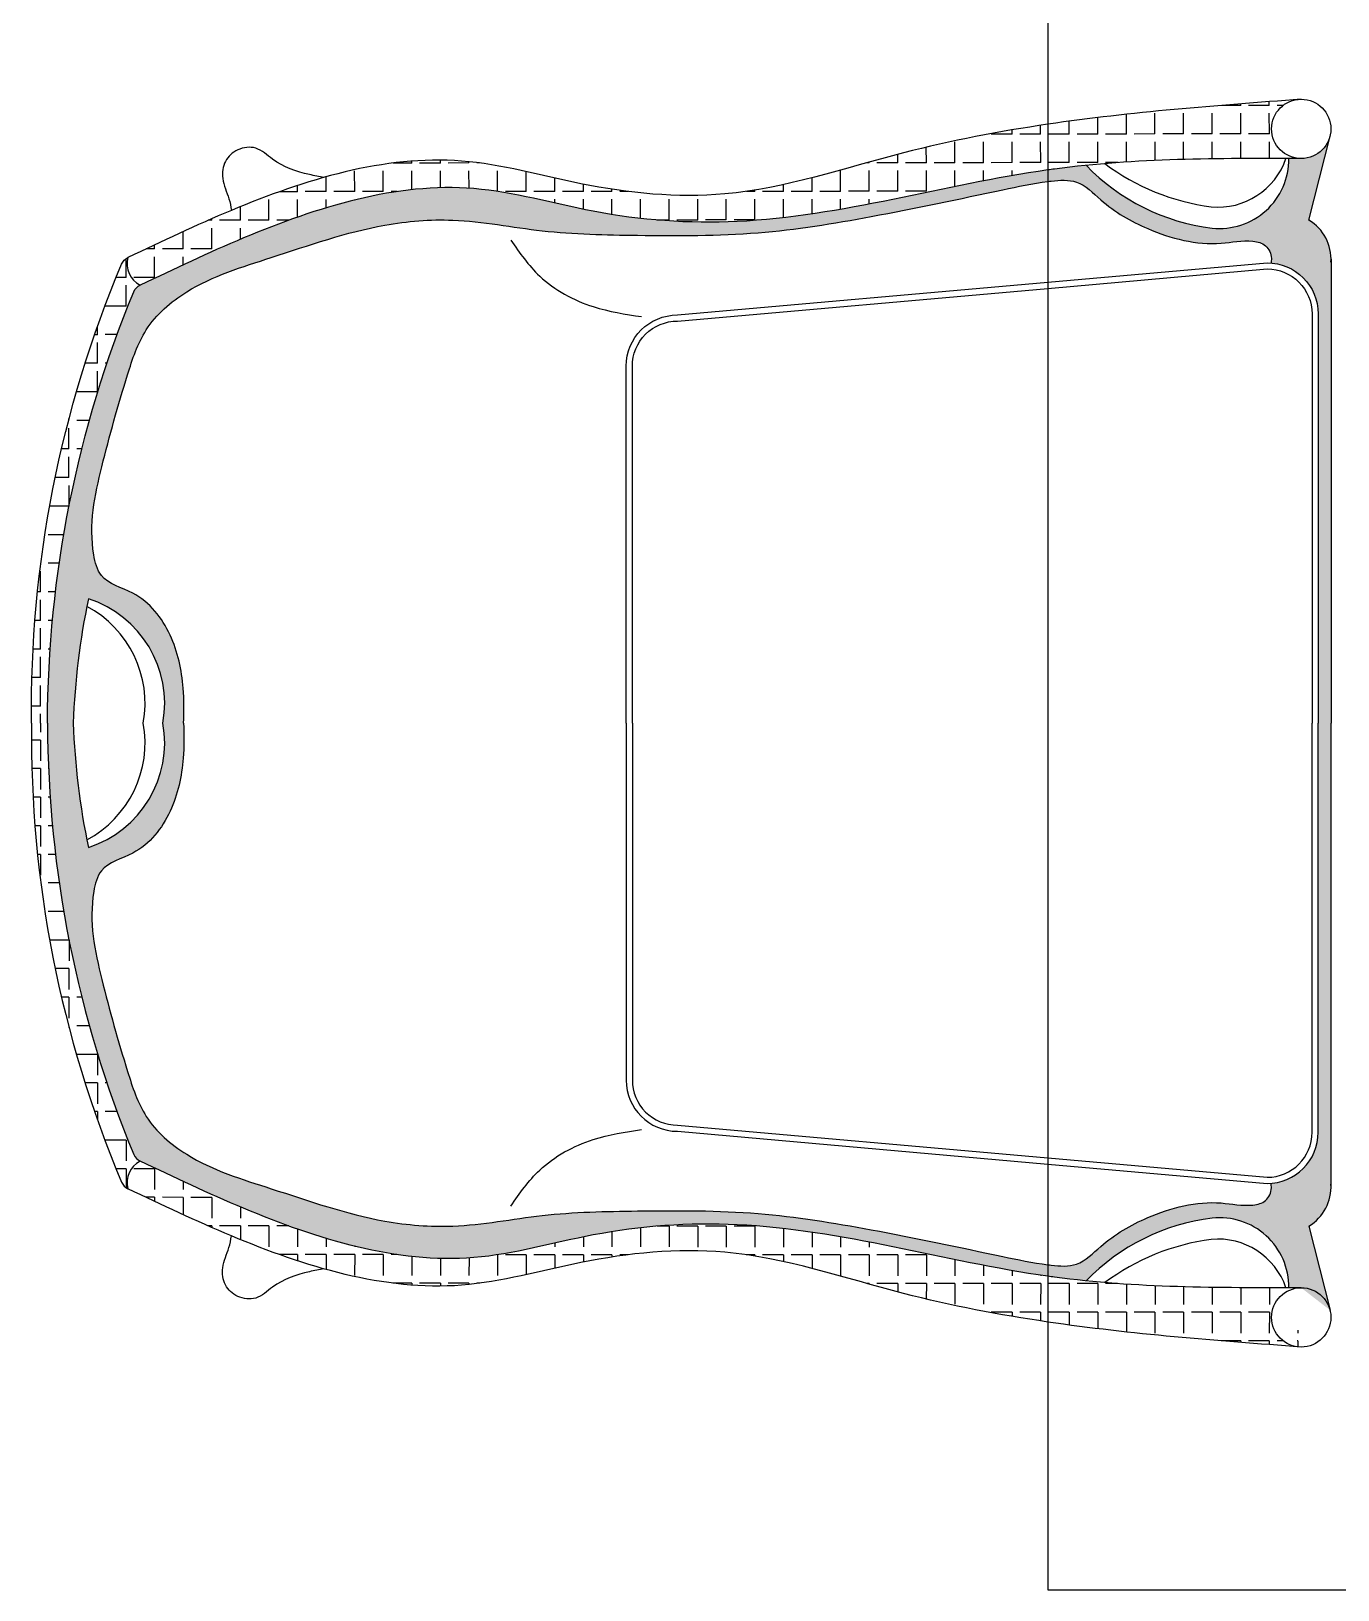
# Model space of a CAD drawing. Header units: millimetres. Extents: x -38686 to 870903, y -23218 to 232707.
# Drawn here: x 50549 to 51188, y 31270 to 32032 of the extents above; entities that cross this region are included whole.
import ezdxf

# ---------------------------------------------------------------- set-up
doc = ezdxf.new("R2010")
doc.units = ezdxf.units.MM
doc.header["$LTSCALE"] = 10
doc.layers.add('40 - Detail Outline', color=142, linetype='Continuous')

msp = doc.modelspace()

# ---------------------------------------------------------------- hatches: boundary and pattern name
at = {"layer": '40 - Detail Outline'}
h = msp.add_hatch(dxfattribs=at)
h.set_pattern_fill('ANGLE', color=251, scale=2, angle=179.9651130379909, style=0)
h.set_pattern_definition([(180.0348869620091, (53061.0690837857, 43507.78199239984), (-0.008506225646878869, 13.96999741031205), [10.16, -3.81]), (90.03488696200891, (53061.0690837857, 43507.78199239984), (13.96999741031205, 0.008506225646879724), [10.16, -3.81])])
edge = h.paths.add_edge_path()
edge.add_spline(control_points=[(50596.37534176651, 31920.94794547323), (50612.99888644397, 31928.85577327081), (50664.04606943805, 31953.13894154205), (50741.68857256329, 31977.36308756539), (50821.00206339848, 31954.39039379461), (50895.08448800675, 31946.86630515048), (51009.18867893721, 31986.34302067432), (51104.44477957053, 31993.44964515145), (51169.80257036001, 31998.32569269809)], knot_values=[0, 0, 0, 0, 55.57493855244127, 170.6581907297028, 229.9725828134564, 300.4826457418972, 390.1771179857093, 586.2494907217956, 586.2494907217956, 586.2494907217956, 586.2494907217956], degree=3, periodic=0)
edge.add_arc((51169.80257036001, 31983.83076699898), 14.49492569908762, 458.8928978486165, 629.6857147710563)
edge.add_spline(control_points=[(51169.72306156807, 31969.33605936571), (51129.36880471159, 31969.44673592115), (51036.4177104955, 31969.69341777257), (50923.43480857121, 31933.70093819478), (50827.05305342702, 31940.52967445015), (50747.64594329323, 31964.0716409048), (50670.04007146542, 31939.62475024112), (50618.98957840211, 31915.36170957209), (50602.36495579869, 31907.46043633986)], knot_values=[0.07922927985265453, 0.07922927985265453, 0.07922927985265453, 0.07922927985265453, 120.7164058017806, 277.9546229029471, 348.4646858313879, 407.7790779151415, 522.862330092403, 578.4372686448443, 578.4372686448443, 578.4372686448443, 578.4372686448443], degree=3, periodic=0)
edge.add_arc((50604.86499176861, 31901.97693467821), 6.02652224126324, 474.5091728366396, 517.9856699576195)
edge.add_arc((51111.86928848262, 31691.98696951549), 554.7968831370591, 517.5070016381271, 539.8617453250631)
edge.add_line((50557.07402051543, 31693.32569269809), (50549.29749605912, 31693.32569269809))
edge.add_arc((51108.36780449067, 31700.23680922798), 559.1130237273029, 517.0895272969689, 540.7082430142067, ccw=False)
edge.add_arc((50598.87537773643, 31915.46444381158), 6.026522241263239, 475.1426949389907, 516.2124964133312, ccw=False)
h = msp.add_hatch(dxfattribs=at)
h.set_pattern_fill('ANGLE', color=251, scale=0.9999999999999999, angle=315.0057742412218, style=0)
h.set_pattern_definition([(44.99422575877831, (53061.0690837857, 42990.95900907604), (4.938643077255358, -4.939638605756268), [5.079999999999999, -1.905]), (314.9942257587783, (53061.0690837857, 42990.95900907604), (-4.939638605756268, -4.938643077255358), [5.079999999999999, -1.905])])
edge = h.paths.add_edge_path()
edge.add_spline(control_points=[(50602.36495579869, 31907.46043633986), (50618.98957840211, 31915.36170957209), (50670.04007146542, 31939.62475024112), (50747.64594329323, 31964.0716409048), (50827.05305342702, 31940.52967445015), (50923.43480857121, 31933.70093819478), (51002.36407251662, 31958.84509604751), (51059.5238030536, 31965.49851741716), (51064.70034404387, 31966.02039440644)], knot_values=[105.0844292920495, 105.0844292920495, 105.0844292920495, 105.0844292920495, 160.6593678444908, 275.7426200217523, 335.0570121055059, 405.5670750339468, 562.8052921351132, 578.4372686448443, 578.4372686448443, 578.4372686448443, 578.4372686448443], degree=3, periodic=0)
edge.add_arc((51138.42658224402, 32036.92385025891), 102.2881139280498, 583.8818825578796, 622.6138755876854)
edge.add_arc((51129.93665249573, 31968.95403576597), 33.79236440922599, 622.0740024224034, 720.6744621500007)
edge.add_spline(control_points=[(51163.72667562435, 31969.35181627575), (51165.75192886687, 31969.34695092274), (51167.77724961343, 31969.34139611134), (51169.80257036001, 31969.33584129992)], knot_values=[0, 0, 0, 0, 6.054602266362261, 6.054602266362261, 6.054602266362261, 6.054602266362261], degree=3, periodic=0)
edge.add_arc((51169.80257036001, 31983.83076699898), 14.49492569908795, 629.6889624184374, 705.8515947941299)
edge.add_line((51183.85780489375, 31980.28770995415), (51173.51185642922, 31939.24554486855))
edge.add_arc((51162.16068597452, 31920.18513434064), 22.1844161560028, 360.00000000000466, 419.22465709742363, ccw=False)
edge.add_line((51184.34510213052, 31920.18513434064), (51184.34510213052, 31693.32569269809))
edge.add_line((51184.34510213052, 31693.32569269809), (51178.08337748973, 31693.32569269809))
edge.add_line((51178.08337748973, 31693.32569269809), (51178.08337748973, 31893.37726144015))
edge.add_arc((51153.08337748973, 31893.37726144011), 25, 359.9999999999917, 445.5443379332751)
edge.add_spline(control_points=[(51155.02556786206, 31918.30170519637), (51155.16953748171, 31919.02935568658), (51155.45185043439, 31921.99902758519), (51153.08450715418, 31927.54177754836), (51143.02202488511, 31929.97799548215), (51123.86810673762, 31925.58882480906), (51096.8577310596, 31932.62698880757), (51074.59092686995, 31945.50081528604), (51061.37501421056, 31959.47292855807), (51043.3591210852, 31958.1924559099), (51010.69623478956, 31951.26888003871), (50962.88611869467, 31941.14019518478), (50903.45711195102, 31931.37873026947), (50849.52585124096, 31931.68310950866), (50799.60076599839, 31932.54897793359), (50758.85938618623, 31940.90579871274), (50713.48701836195, 31937.08512550809), (50670.7753083749, 31921.89552260916), (50629.12971827551, 31909.47066827565), (50603.89775093397, 31887.72186023784), (50593.69307909306, 31856.17194017501), (50583.4192054841, 31820.02065524707), (50576.43404486167, 31786.95286059822), (50582.8655527567, 31762.06595413871), (50603.37164530478, 31757.37983420891), (50618.79720348393, 31737.28905720924), (50623.90101310867, 31713.64124494682), (50623.78028704791, 31699.03085882812), (50623.60242530718, 31693.32569269809)], knot_values=[6.116398716070307, 6.116398716070307, 6.116398716070307, 6.116398716070307, 8.361879322874529, 15.14710156343813, 21.70593465715854, 37.28719549290656, 73.90115681464977, 100.8300547937611, 115.4967658238493, 127.8478693730218, 151.8150300337203, 217.5528774073948, 273.3203042800426, 332.324102307057, 378.9263592950092, 422.9210318561366, 456.2103039408476, 513.9520705068733, 558.5914081276043, 585.6679400784718, 609.4743050047157, 656.1614026022128, 699.3572473692446, 710.1406434848406, 727.717161254938, 755.1757758564427, 781.8952233652582, 798.9989312426957, 798.9989312426957, 798.9989312426957, 798.9989312426957], degree=3, periodic=0)
edge.add_line((50623.60242530718, 31693.32569269809), (50613.48130276394, 31693.32569269809))
edge.add_arc((50560.46081668194, 31702.88398534221), 53.87516034911917, 349.7807394964848, 432.0857558195369)
edge.add_line((50577.03244869184, 31754.14716818498), (50577.03245095921, 31754.14717917615))
edge.add_arc((50945.83451253251, 31678.06669201189), 376.5676581278282, 528.3439149376047, 537.6776662747809)
edge.add_line((50569.5761384783, 31693.32569269809), (50557.07402051539, 31693.32569269809))
edge.add_arc((51111.86928848262, 31691.98696951549), 554.7968831370592, 517.4964884223637, 539.8617453250629, ccw=False)
edge.add_arc((50604.86499176861, 31901.97693467821), 6.026522241263239, 475.5466687539172, 517.0178201026985, ccw=False)
h = msp.add_hatch(dxfattribs=at)
h.set_pattern_fill('ANGLE', color=251, scale=2, angle=179.9651130379909, style=0)
h.set_pattern_definition([(179.9651130379909, (53061.0690837857, 19878.86939299634), (-0.008506225646877159, -13.96999741031205), [10.16, -3.81]), (269.9651130379909, (53061.0690837857, 19878.86939299634), (13.96999741031205, -0.008506225646878014), [10.16, -3.81])])
edge = h.paths.add_edge_path()
edge.add_spline(control_points=[(50596.37534176651, 31465.70343992291), (50612.99888644397, 31457.79561212538), (50664.04606943805, 31433.51244385409), (50741.68857256329, 31409.28829783076), (50821.00206339848, 31432.26099160158), (50895.08448800675, 31439.78508024571), (51009.18867893721, 31400.30836472183), (51104.44477957053, 31393.20174024471), (51169.80257036001, 31388.32569269809)], knot_values=[0, 0, 0, 0, 55.57493855244127, 170.6581907297028, 229.9725828134564, 300.4826457418972, 390.1771179857093, 586.2494907217956, 586.2494907217956, 586.2494907217956, 586.2494907217956], degree=3, periodic=0)
edge.add_arc((51169.80257036001, 31402.82061839716), 14.49492569908762, 90.31428522894379, 261.1071021513835, ccw=False)
edge.add_spline(control_points=[(51169.72306156807, 31417.31532603044), (51129.36880471159, 31417.20464947499), (51036.4177104955, 31416.95796762357), (50923.43480857121, 31452.95044720141), (50827.05305342702, 31446.12171094599), (50747.64594329323, 31422.57974449134), (50670.04007146542, 31447.02663515502), (50618.98957840211, 31471.28967582405), (50602.36495579869, 31479.19094905628)], knot_values=[0.07922927985265453, 0.07922927985265453, 0.07922927985265453, 0.07922927985265453, 120.7164058017806, 277.9546229029471, 348.4646858313879, 407.7790779151415, 522.862330092403, 578.4372686448443, 578.4372686448443, 578.4372686448443, 578.4372686448443], degree=3, periodic=0)
edge.add_arc((50604.86499176861, 31484.67445071798), 6.02652224126324, 202.0143300423805, 245.4908271633604, ccw=False)
edge.add_arc((51111.86928848262, 31694.6644158807), 554.7968831370591, 180.1382546749369, 202.4929983618729, ccw=False)
edge.add_line((50557.07402051543, 31693.32569269809), (50549.29749605912, 31693.32569269809))
edge.add_arc((51108.36780449067, 31686.41457616821), 559.1130237273029, 179.2917569857933, 202.9104727030311)
edge.add_arc((50598.87537773643, 31471.18694158461), 6.026522241263239, 203.7875035866688, 244.8573050610093)
h = msp.add_hatch(dxfattribs=at)
h.set_pattern_fill('ANGLE', color=251, scale=0.9999999999999999, angle=315.0057742412218, style=0)
h.set_pattern_definition([(315.0057742412218, (53061.0690837857, 20395.69237632012), (4.938643077255358, 4.939638605756268), [5.079999999999999, -1.905]), (45.00577424122176, (53061.0690837857, 20395.69237632012), (-4.939638605756268, 4.938643077255358), [5.079999999999999, -1.905])])
edge = h.paths.add_edge_path()
edge.add_spline(control_points=[(50602.36495579869, 31479.19094905628), (50618.98957840211, 31471.28967582405), (50670.04007146542, 31447.02663515502), (50747.64594329323, 31422.57974449134), (50827.05305342702, 31446.12171094599), (50923.43480857121, 31452.95044720141), (51002.36407251662, 31427.80628934863), (51059.5238030536, 31421.15286797903), (51064.70034404387, 31420.63099098971)], knot_values=[105.0844292920495, 105.0844292920495, 105.0844292920495, 105.0844292920495, 160.6593678444908, 275.7426200217523, 335.0570121055059, 405.5670750339468, 562.8052921351132, 578.4372686448443, 578.4372686448443, 578.4372686448443, 578.4372686448443], degree=3, periodic=0)
edge.add_arc((51138.42658224402, 31349.72753513728), 102.2881139280498, 97.38612441231459, 136.1181174421203, ccw=False)
edge.add_arc((51129.93665249573, 31417.69734963019), 33.79236440922599, -0.6744621500008066, 97.92599757759672, ccw=False)
edge.add_spline(control_points=[(51163.72667562435, 31417.29956912041), (51165.75192886687, 31417.3044344734), (51167.77724961343, 31417.30998928485), (51169.80257036001, 31417.31554409624)], knot_values=[0, 0, 0, 0, 6.054602266362261, 6.054602266362261, 6.054602266362261, 6.054602266362261], degree=3, periodic=0)
edge.add_arc((51169.80257036001, 31402.82061839716), 14.49492569908795, 14.148405205869892, 90.31103758156252, ccw=False)
edge.add_line((51183.85780489375, 31406.36367544204), (51173.51185642922, 31447.40584052764))
edge.add_arc((51162.16068597452, 31466.4662510555), 22.1844161560028, 300.7753429025764, 359.9999999999953)
edge.add_line((51184.34510213052, 31466.4662510555), (51184.34510213052, 31693.32569269806))
edge.add_line((51184.34510213052, 31693.32569269805), (51178.08337748973, 31693.32569269805))
edge.add_line((51178.08337748973, 31693.32569269809), (51178.08337748973, 31493.27412395604))
edge.add_arc((51153.08337748973, 31493.27412395604), 25, 274.4556620667249, 360.00000000000836, ccw=False)
edge.add_spline(control_points=[(51155.02556786206, 31468.34968019979), (51155.16953748171, 31467.62202970961), (51155.45185043439, 31464.652357811), (51153.08450715418, 31459.1096078478), (51143.02202488511, 31456.67338991399), (51123.86810673762, 31461.06256058708), (51096.8577310596, 31454.02439658861), (51074.59092686995, 31441.15057011011), (51061.37501421056, 31427.17845683812), (51043.3591210852, 31428.45892948626), (51010.69623478956, 31435.38250535745), (50962.88611869467, 31445.51119021137), (50903.45711195102, 31455.27265512672), (50849.52585124096, 31454.96827588748), (50799.60076599839, 31454.1024074626), (50758.85938618623, 31445.74558668345), (50713.48701836195, 31449.5662598881), (50670.7753083749, 31464.755862787), (50629.12971827551, 31477.18071712054), (50603.89775093397, 31498.92952515835), (50593.69307909306, 31530.47944522115), (50583.4192054841, 31566.63073014909), (50576.43404486167, 31599.69852479793), (50582.8655527567, 31624.58543125745), (50603.37164530478, 31629.27155118728), (50618.79720348393, 31649.36232818695), (50623.90101310867, 31673.01014044934), (50623.78028704791, 31687.62052656803), (50623.60242530718, 31693.32569269809)], knot_values=[6.116398716070307, 6.116398716070307, 6.116398716070307, 6.116398716070307, 8.361879322874529, 15.14710156343813, 21.70593465715854, 37.28719549290656, 73.90115681464977, 100.8300547937611, 115.4967658238493, 127.8478693730218, 151.8150300337203, 217.5528774073948, 273.3203042800426, 332.324102307057, 378.9263592950092, 422.9210318561366, 456.2103039408476, 513.9520705068733, 558.5914081276043, 585.6679400784718, 609.4743050047157, 656.1614026022128, 699.3572473692446, 710.1406434848406, 727.717161254938, 755.1757758564427, 781.8952233652582, 798.9989312426957, 798.9989312426957, 798.9989312426957, 798.9989312426957], degree=3, periodic=0)
edge.add_line((50623.60242530718, 31693.32569269809), (50613.48130276394, 31693.32569269809))
edge.add_arc((50560.46081668194, 31683.76740005398), 53.87516034911917, 287.9142441804631, 370.2192605035152, ccw=False)
edge.add_line((50577.03244869184, 31632.50421721117), (50577.03245095921, 31632.50420622))
edge.add_arc((50945.83451253251, 31708.58469338429), 376.5676581278282, 182.3223337252191, 191.6560850623954, ccw=False)
edge.add_line((50569.5761384783, 31693.32569269809), (50557.07402051539, 31693.32569269809))
edge.add_arc((51111.86928848262, 31694.6644158807), 554.7968831370592, 180.1382546749371, 202.5035115776363)
edge.add_arc((50604.86499176861, 31484.67445071798), 6.026522241263239, 202.9821798973015, 244.4533312460828)

# ---------------------------------------------------------------- linework, layer by layer
at = {"layer": '40 - Detail Outline', "color": 251}
for p, q in [((51173.51185642922, 31939.24554486853), (51183.85780489375, 31980.28770995415)), ((51184.34510213052, 31920.18513434064), (51184.34510213052, 31693.32569269809)), ((51184.34510213052, 31466.4662510555), (51184.34510213052, 31693.32569269809)), ((51173.51185642922, 31447.40584052766), (51183.85780489375, 31406.36367544204))]:
    msp.add_line(p, q, dxfattribs=at)
at = {"layer": '40 - Detail Outline', "color": 0}
msp.add_lwpolyline([(51945.99909628148, 32793.61212357094), (51045.99909628148, 32793.61212357094), (51045.99909628148, 31269.61212357095), (51945.99909628148, 31269.61212357095)], close=True, dxfattribs=at)
for points in [[(50549.29749605907, 31693.32569269809, -0.1033382007963621), (50593.28824842392, 31917.72341622608, -0.1920108389352562), (50596.37534176814, 31920.947945474)], [(50557.07402051543, 31693.32569269809, -0.09785149477151923), (50599.2778624561, 31904.2359070927, -0.1920108389352562), (50602.36495580032, 31907.46043634064)], [(50839.89691479621, 31693.32569269809), (50839.89691479621, 31867.86086247362, -0.4142135623730944), (50864.89691479621, 31892.86086247362), (51046.02942199685, 31908.89856693877)], [(50549.29749605907, 31693.32569269809, 0.1033382007963621), (50593.28824842392, 31468.92796917008, 0.1920108389352562), (50596.37534176814, 31465.70343992218)], [(50557.07402051543, 31693.32569269809, 0.09785149477151923), (50599.2778624561, 31482.41547830346, 0.1920108389352562), (50602.36495580032, 31479.19094905555)], [(50839.89691479621, 31693.32569269809), (50839.89691479621, 31518.79052292254, 0.4142135623730944), (50864.89691479621, 31493.79052292254), (51045.99909628148, 31477.75550353512)]]:
    msp.add_lwpolyline(points, format="xyb", dxfattribs=at)
at = {"layer": '40 - Detail Outline', "color": 251}
for points in [[(51045.99909628148, 31905.89054231907), (51153.1427774858, 31915.37718125, -0.4134229706990341), (51175.08337748976, 31893.37726144011), (51175.08337748976, 31693.32569269809)], [(51046.02942199685, 31908.89856693877), (51153.08337748973, 31918.37726144011, -0.414213562373095), (51178.08337748973, 31893.37726144011), (51178.08337748973, 31693.32569269809)], [(51045.99909628148, 31477.75550353512), (51153.08337748973, 31468.27412395604, 0.414213562373095), (51178.08337748973, 31493.27412395604), (51178.08337748973, 31693.32569269809)], [(51045.99909628148, 31480.76084307707), (51153.1427774858, 31471.27420414619, 0.4134229706990341), (51175.08337748976, 31493.27412395604), (51175.08337748976, 31693.32569269809)]]:
    msp.add_lwpolyline(points, format="xyb", dxfattribs=at)
at = {"layer": '40 - Detail Outline', "color": 252}
for points in [[(50842.89691479621, 31693.32569269809), (50842.89691479621, 31867.86086247362, -0.4150045962609988), (50864.95631479227, 31889.86078228347), (51045.99909628148, 31905.89054231907)], [(50842.89691479621, 31693.32569269809), (50842.89691479621, 31518.79052292254, 0.4150045962609988), (50864.95631479227, 31496.79060311267), (51045.99909628148, 31480.76084307707)]]:
    msp.add_lwpolyline(points, format="xyb", dxfattribs=at)
at = {"layer": '40 - Detail Outline', "color": 251}
for centre in [(51169.80257036001, 31983.83076699898), (51169.80257036001, 31402.82061839716)]:
    msp.add_circle(centre, 14.49492569908762, dxfattribs=at)
for centre, radius, start, end in [((51138.42658224402, 32036.92385025891), 102.2881139280501, 223.8731644993047, 263.1465448396394), ((51140.66097957018, 32056.9398029126), 112.205460620664, 233.3908755171444, 262.4084340187112), ((51129.0561660298, 31980.725296795), 35.15513117218022, 264.7468046149474, 341.1355829331116), ((51129.93665249573, 31968.95403576597), 33.79236440922593, 263.6864180059832, 0.6793248821505482), ((51162.16068597452, 31920.18513434064), 22.18441615600315, 356.2457560065304, 59.22465709759199), ((51162.16068597452, 31466.4662510555), 22.18441615600315, 300.775342902408, 3.754243993469635), ((51138.42658224402, 31349.72753513728), 102.2881139280501, 96.85345516036058, 136.1268355006953), ((51129.93665249573, 31417.69734963019), 33.79236440922593, 359.3206751178494, 96.31358199401681), ((51140.66097957018, 31329.71158248355), 112.205460620664, 97.59156598128877, 126.6091244828556), ((51129.0561660298, 31405.92608860116), 35.15513117218022, 18.86441706688847, 95.25319538505255)]:
    msp.add_arc(centre, radius, start, end, dxfattribs=at)
at = {"layer": '40 - Detail Outline', "color": 0}
for centre, radius, start, end in [((50607.57455421545, 31917.84765252749), 11.62042063755885, 164.526243924103, 243.3644303137404), ((50945.83451253251, 31678.06669201189), 376.5676581278274, 168.3439149374248, 177.6776662745655), ((50560.46081668194, 31702.88398534221), 53.87516034911891, 349.7807394959511, 72.08575581929422), ((50945.83451253251, 31708.58469338429), 376.5676581278274, 182.3223337254345, 191.6560850625752), ((50560.46081668194, 31683.76740005398), 53.87516034911891, 287.9142441807058, 10.2192605040489), ((50607.57455421545, 31468.80373286866), 11.62042063755885, 116.6355696862596, 195.4737560758967)]:
    msp.add_arc(centre, radius, start, end, dxfattribs=at)
at = {"layer": '40 - Detail Outline', "color": 252}
for centre, start, end in [((50550.87130435876, 31702.88398534221), 349.7807394959511, 61.86309409456572), ((50550.87130435876, 31683.76740005398), 298.1369059054343, 10.2192605040489)]:
    msp.add_arc(centre, 53.87516034911891, start, end, dxfattribs=at)
at = {"layer": '40 - Detail Outline', "color": 251}
for points in [[(51169.80257036001, 31998.32569269809), (51128.38563478828, 31995.23576348468), (51086.96869921658, 31992.14583427128), (51045.99909628148, 31986.11397662783)], [(51169.80257036001, 31388.32569269809), (51128.38563478828, 31391.41562191148), (51086.96869921658, 31394.50555112486), (51045.99909628148, 31400.53740876833)]]:
    msp.add_open_spline(points, degree=3, dxfattribs=at)
at = {"layer": '40 - Detail Outline', "color": 0}
for points, knots in [([(51045.99909628148, 31986.11397662783), (51022.31681948673, 31982.62729108378), (50969.39529020706, 31972.57567108077), (50895.08448800675, 31946.86630515048), (50821.00206339848, 31954.39039379461), (50741.68857256329, 31977.36308756539), (50664.04606943805, 31953.13894154205), (50612.99888644397, 31928.85577327081), (50596.37534176651, 31920.94794547323)], [124.2501732526658, 124.2501732526658, 124.2501732526658, 124.2501732526658, 196.0723727360864, 285.7668449798984, 356.2769079083392, 415.5912999920928, 530.6745521693543, 586.2494907217956, 586.2494907217956, 586.2494907217956, 586.2494907217956]), ([(50692.18552724869, 31960.12118088685), (50689.81345029999, 31960.51999439242), (50681.04915228073, 31962.2161563356), (50669.26222621457, 31966.15571124825), (50659.67606079404, 31975.69332123782), (50649.76645609451, 31974.46846345218), (50643.0375422833, 31968.38981191886), (50641.90876737336, 31958.7397590252), (50645.60258042422, 31951.20411251305), (50646.68296977202, 31945.94571786002), (50646.95688387341, 31944.00852366886)], [15.57215575697678, 15.57215575697678, 15.57215575697678, 15.57215575697678, 22.78506500377564, 42.30876213732492, 52.17407135266539, 61.01127190080764, 69.21113896144247, 77.68252143640107, 88.00497117389976, 93.89296952438121, 93.89296952438121, 93.89296952438121, 93.89296952438121]), ([(51045.99909628148, 31963.762470136), (50995.1997478813, 31956.5687730665), (50922.35070480578, 31933.77774794651), (50827.05305342702, 31940.52967445015), (50747.64594329323, 31964.0716409048), (50670.04007146542, 31939.62475024112), (50618.98957840211, 31915.36170957209), (50602.36495579869, 31907.46043633986)], [123.9452920498712, 123.9452920498712, 123.9452920498712, 123.9452920498712, 277.9546229029471, 348.4646858313879, 407.7790779151415, 522.862330092403, 578.4372686448443, 578.4372686448443, 578.4372686448443, 578.4372686448443]), ([(50623.60242530718, 31693.32569269809), (50623.78028704791, 31699.03085882812), (50623.90101310867, 31713.64124494682), (50618.79720348393, 31737.28905720924), (50603.37164530478, 31757.37983420891), (50582.8655527567, 31762.06595413871), (50576.43404486167, 31786.95286059822), (50583.4192054841, 31820.02065524707), (50593.69307909306, 31856.17194017501), (50603.89775093397, 31887.72186023781), (50629.12971827551, 31909.47066827562), (50670.7753083749, 31921.89552260916), (50713.48701836195, 31937.08512550809), (50758.85938618623, 31940.90579871274), (50799.60076599839, 31932.54897793359), (50849.52585124096, 31931.68310950866), (50903.45711195102, 31931.37873026947), (50962.88611869467, 31941.14019518478), (51010.18018094829, 31951.15955282611), (51038.4008527823, 31957.14144922474), (51045.99909628148, 31958.10945748038)], [6.116398716070259, 6.116398716070259, 6.116398716070259, 6.116398716070259, 23.22010659350781, 49.93955410232333, 77.39816870382793, 94.97468647392543, 105.7580825895213, 148.9539273565533, 195.6410249540504, 219.4473898802942, 246.5239218311617, 291.1632594518927, 348.9050260179184, 382.1942981026294, 426.1889706637568, 472.7912276517089, 531.7950256787234, 587.5624525513712, 653.3002999250457, 675.6972571441818, 675.6972571441818, 675.6972571441818, 675.6972571441818]), ([(50623.60242530718, 31693.32569269809), (50623.78028704791, 31687.62052656807), (50623.90101310867, 31673.01014044934), (50618.79720348393, 31649.36232818695), (50603.37164530478, 31629.27155118728), (50582.8655527567, 31624.58543125745), (50576.43404486167, 31599.69852479793), (50583.4192054841, 31566.63073014909), (50593.69307909306, 31530.47944522115), (50603.89775093397, 31498.92952515835), (50629.12971827551, 31477.18071712054), (50670.7753083749, 31464.755862787), (50713.48701836195, 31449.5662598881), (50758.85938618623, 31445.74558668345), (50799.60076599839, 31454.1024074626), (50849.52585124096, 31454.96827588748), (50903.45711195102, 31455.27265512672), (50962.88611869467, 31445.51119021137), (51010.18018094829, 31435.49183257004), (51038.4008527823, 31429.50993617142), (51045.99909628148, 31428.54192791576)], [6.116398716070259, 6.116398716070259, 6.116398716070259, 6.116398716070259, 23.22010659350781, 49.93955410232333, 77.39816870382793, 94.97468647392543, 105.7580825895213, 148.9539273565533, 195.6410249540504, 219.4473898802942, 246.5239218311617, 291.1632594518927, 348.9050260179184, 382.1942981026294, 426.1889706637568, 472.7912276517089, 531.7950256787234, 587.5624525513712, 653.3002999250457, 675.6972571441818, 675.6972571441818, 675.6972571441818, 675.6972571441818]), ([(51045.99909628148, 31422.88891526016), (50995.1997478813, 31430.08261232964), (50922.35070480578, 31452.87363744963), (50827.05305342702, 31446.12171094599), (50747.64594329323, 31422.57974449134), (50670.04007146542, 31447.02663515502), (50618.98957840211, 31471.28967582405), (50602.36495579869, 31479.19094905628)], [123.9452920498712, 123.9452920498712, 123.9452920498712, 123.9452920498712, 277.9546229029471, 348.4646858313879, 407.7790779151415, 522.862330092403, 578.4372686448443, 578.4372686448443, 578.4372686448443, 578.4372686448443]), ([(51045.99909628148, 31400.53740876833), (51022.31681948673, 31404.02409431238), (50969.39529020706, 31414.07571431542), (50895.08448800675, 31439.78508024571), (50821.00206339848, 31432.26099160158), (50741.68857256329, 31409.28829783076), (50664.04606943805, 31433.51244385409), (50612.99888644397, 31457.79561212538), (50596.37534176651, 31465.70343992291)], [124.2501732526658, 124.2501732526658, 124.2501732526658, 124.2501732526658, 196.0723727360864, 285.7668449798984, 356.2769079083392, 415.5912999920928, 530.6745521693543, 586.2494907217956, 586.2494907217956, 586.2494907217956, 586.2494907217956]), ([(50692.18552724869, 31426.53020450934), (50689.81345029999, 31426.13139100374), (50681.04915228073, 31424.43522906054), (50669.26222621457, 31420.49567414789), (50659.67606079404, 31410.95806415834), (50649.76645609451, 31412.18292194401), (50643.0375422833, 31418.26157347732), (50641.90876737336, 31427.91162637095), (50645.60258042422, 31435.4472728831), (50646.68296977202, 31440.70566753616), (50646.95688387341, 31442.64286172729)], [15.57215575697678, 15.57215575697678, 15.57215575697678, 15.57215575697678, 22.78506500377564, 42.30876213732492, 52.17407135266539, 61.01127190080764, 69.21113896144247, 77.68252143640107, 88.00497117389976, 93.89296952438121, 93.89296952438121, 93.89296952438121, 93.89296952438121])]:
    msp.add_open_spline(points, degree=3, knots=knots, dxfattribs=at)
at = {"layer": '40 - Detail Outline', "color": 251}
for points, knots in [([(51169.80257036001, 31969.33584129992), (51129.42181034249, 31969.44659289682), (51087.96095785667, 31969.56030684428), (51047.06413121507, 31963.91328976108), (51045.99909628148, 31963.762470136)], [0, 0, 0, 0, 120.7164058017806, 123.9452920498712, 123.9452920498712, 123.9452920498712, 123.9452920498712]), ([(51045.99909628148, 31958.10945748038), (51046.53179311054, 31958.17732249795), (51051.27324060164, 31958.75494889897), (51061.37501421056, 31959.47292855807), (51074.59092686995, 31945.50081528604), (51096.8577310596, 31932.62698880757), (51123.86810673762, 31925.58882480906), (51143.02202488511, 31929.97799548215), (51153.08450715418, 31927.54177754836), (51155.45185043439, 31921.99902758519), (51155.16953748168, 31919.02935568658), (51155.02556786206, 31918.30170519637)], [675.6972571441818, 675.6972571441818, 675.6972571441818, 675.6972571441818, 677.2674605857442, 689.6185641349167, 704.2852751650049, 731.2141731441162, 767.8281344658594, 783.4093953016074, 789.9682283953279, 796.7534506358915, 798.9989312426957, 798.9989312426957, 798.9989312426957, 798.9989312426957]), ([(51045.99909628148, 31428.54192791576), (51046.53179311054, 31428.47406289821), (51051.27324060164, 31427.89643649717), (51061.37501421056, 31427.17845683812), (51074.59092686995, 31441.15057011011), (51096.8577310596, 31454.02439658861), (51123.86810673762, 31461.06256058708), (51143.02202488511, 31456.67338991399), (51153.08450715418, 31459.1096078478), (51155.45185043439, 31464.652357811), (51155.16953748168, 31467.62202970961), (51155.02556786206, 31468.34968019979)], [675.6972571441818, 675.6972571441818, 675.6972571441818, 675.6972571441818, 677.2674605857442, 689.6185641349167, 704.2852751650049, 731.2141731441162, 767.8281344658594, 783.4093953016074, 789.9682283953279, 796.7534506358915, 798.9989312426957, 798.9989312426957, 798.9989312426957, 798.9989312426957]), ([(51169.80257036001, 31417.31554409624), (51129.42181034249, 31417.20479249932), (51087.96095785667, 31417.09107855186), (51047.06413121507, 31422.73809563506), (51045.99909628148, 31422.88891526016)], [0, 0, 0, 0, 120.7164058017806, 123.9452920498712, 123.9452920498712, 123.9452920498712, 123.9452920498712])]:
    msp.add_open_spline(points, degree=3, knots=knots, dxfattribs=at)
at = {"layer": '40 - Detail Outline', "color": 252}
for points in [[(50783.43470743718, 31929.42341836715), (50797.61209748627, 31911.87404096618), (50823.72835109796, 31896.93849324296), (50847.4192561747, 31892.04048914041)], [(50783.43470743718, 31457.227967029), (50797.61209748627, 31474.77734443001), (50823.72835109796, 31489.71289215322), (50847.4192561747, 31494.61089625573)]]:
    msp.add_spline(points, degree=3, dxfattribs=at)

doc.saveas('drawing.dxf')
